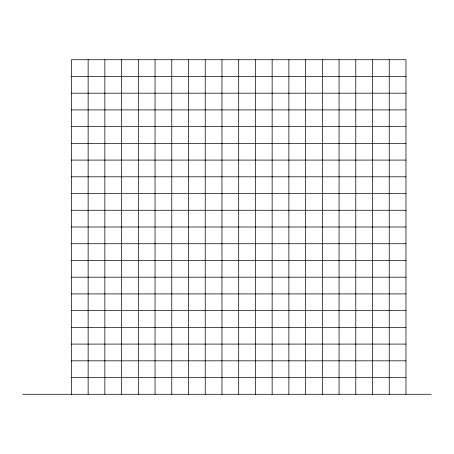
<?xml version="1.0" encoding="UTF-8"?>
<svg xmlns="http://www.w3.org/2000/svg" width="454" height="454" viewBox="0 0 454 454"><rect width="100%" height="100%" fill="white"/><g stroke="black" fill="none" stroke-linecap="round" stroke-linejoin="round"><path stroke-width="0.68" d="M71.409 76.448L405.972 76.448M71.409 93.172L405.972 93.172M71.409 109.902L405.972 109.902M71.409 126.632L405.972 126.632M71.409 143.362L405.972 143.362M71.409 160.086L405.972 160.086M71.409 176.816L405.972 176.816M71.409 193.546L405.972 193.546M71.409 210.27L405.972 210.27M71.409 227L405.972 227M71.409 243.73L405.972 243.73M71.409 260.454L405.972 260.454M71.409 277.184L405.972 277.184M71.409 293.914L405.972 293.914M71.409 310.638L405.972 310.638M71.409 327.368L405.972 327.368M71.409 344.098L405.972 344.098M71.409 360.828L405.972 360.828M71.409 377.552L405.972 377.552M22.7 394.282L431.3 394.282M405.972 394.282L405.972 59.718L71.409 59.718L71.409 394.282M389.243 59.718L389.243 394.282M372.518 59.718L372.518 394.282M355.788 59.718L355.788 394.282M339.059 59.718L339.059 394.282M322.329 59.718L322.329 394.282M305.604 59.718L305.604 394.282M288.875 59.718L288.875 394.282M272.145 59.718L272.145 394.282M255.42 59.718L255.42 394.282M238.691 59.718L238.691 394.282M221.961 59.718L221.961 394.282M205.236 59.718L205.236 394.282M188.506 59.718L188.506 394.282M171.777 59.718L171.777 394.282M155.047 59.718L155.047 394.282M138.322 59.718L138.322 394.282M121.593 59.718L121.593 394.282M104.863 59.718L104.863 394.282M88.138 59.718L88.138 394.282"/></g></svg>
